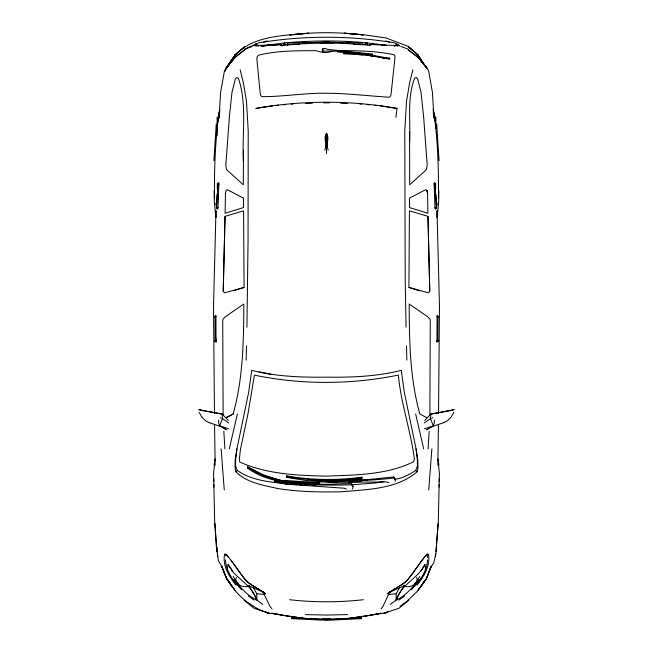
<?xml version="1.0" encoding="UTF-8"?>
<svg xmlns="http://www.w3.org/2000/svg" width="653" height="653" viewBox="0 0 653 653"><rect width="100%" height="100%" fill="white"/><g stroke="black" fill="none" stroke-linecap="round" stroke-linejoin="round"><path stroke-width="0.98" d="M243.438 161.324C241.798 133.808 247.438 104.709 238.369 78.18L236.688 77.454L235.3 79.127L231.995 92.277L229.415 116.348L225.799 165.625L226.55 169.29L227.448 170.441L243.324 184.815L243.438 150.125M409.57 131.792L409.684 184.815L425.56 170.441L426.466 169.29L427.209 165.307L423.593 116.348L421.014 92.277L417.708 79.127L416.312 77.454L414.639 78.18C406.786 98.309 410.819 120.944 409.57 141.979M435.845 128.151L435.845 117.009M439.134 484.428L438.285 522.547L435.926 551.556M436.963 341.862L438.318 340.972L437.853 340.082L437.951 317.407L438.424 316.55L437.077 315.652L436.963 341.862L438.375 340.972L437.992 340.082M408.917 287.402L409.431 210.813L427.976 216.38L429.698 290.911L428.735 292.764L428.148 292.748L408.917 287.402L419.414 290.838M429.87 415.202L430.278 320.672L429.886 319.088L428.058 317.04L409.17 303.988C409.374 340.874 409.782 378.201 419.863 414.002L426.515 417.504M436.979 217.318L437.028 210.609L439.477 306.788L438.53 413.373M438.432 424.54L437.845 465.214M365.264 53.881L365.256 54.566L363.28 54.354M246.932 327.226L248.05 241.12L248.222 130.682L246.475 101.207L243.389 82.915L240.165 69.822M438.873 190.725L438.71 201.14L437.224 217.367M439.085 487.024L439.257 478.763M216.037 341.862L215.923 315.652L214.527 316.55L215.049 317.407L215.147 340.082L214.682 340.972L216.037 341.862L214.682 340.972L215.008 340.082M223.171 291.238L223.497 278.088M223.546 276.064L225.032 216.38L243.577 210.813L244.083 287.402L233.586 290.838M246.157 360.105L246.508 345.804M225.032 216.38L223.293 290.911L224.257 292.764L224.844 292.748L244.083 287.402M388.845 482.608L386.535 481.93L328.353 482.338L317.08 481.604L317.121 480.445M317.08 481.604L317.309 479.539L324.353 479.898M437.069 341.862L437.118 340.499M216.551 207.172L216.347 208.07L217.955 208.96L218.91 182.889L217.31 183.689L217.318 189.46M216.51 208.07L217.914 184.562L217.465 183.697M217.808 199.459L217.988 195.394M390.257 604.392L396.028 600.172L396.298 593.716L399.489 587.749M438.481 198.488C438.653 171.87 438.041 145.015 434.678 118.585M216.633 205.205L217.106 194.382M439.143 481.596L439.477 473.996L438.514 464.854M218.706 419.936L218.575 422.744L219.686 425.862L228.55 428.743M438.098 523.322L435.951 553.573L433.755 562.747L430.368 568.2L426.205 579.089L420.605 587.153L416.745 591.871L407.26 601.005L400.126 606.245M436.449 207.172L436.653 208.07L435.045 208.96L434.09 182.889L435.69 183.689L435.682 189.46M428.082 448.897L429.184 431.258M424.45 428.743L433.314 425.862L430.523 418.655L430.809 414.084L450.537 410.655M213.898 160.671L216.257 123.899M431.87 448.897L428.735 489.954M318.052 481.073L305.979 480.494L286.871 477.449L286.553 475.874C311.448 480.257 336.915 480.486 361.966 477.212L361.558 478.722L342.392 480.886L326.116 481.31M286.871 477.449L286.553 475.874M361.558 478.722L361.966 477.212M437.853 204.928L438.032 203.091M247.503 467.85L247.609 466.773L263.82 475.009L281.737 480.739L319.733 482.289L319.252 483.767C294.699 483.653 268.661 483.31 247.854 468.364L247.503 467.85L252.001 470.136M247.854 468.364L247.609 466.773M319.252 483.767L319.733 482.289M219.702 112.577L219.049 118.095L220.608 92.228L224.363 71.365L226.011 68.19L235.121 57.121L226.485 68.141L235.309 54.664L244.761 46.649L235.031 55.056L226.485 68.141M218.461 184.203L218.616 182.873L217.31 183.689M389.621 58.95L367.949 55.13L343.609 53.75L343.682 53.105L356.293 53.334L368.031 54.558L389.694 58.362L389.621 58.95L382.152 58.133M343.609 53.75L343.927 52.86M236.949 448.807L235.137 460.455L235.08 467.736L235.831 471.744C246.712 482.763 263.012 485.171 277.468 488.452C298.397 491.929 319.652 492.15 340.817 491.823C366.643 489.464 396.502 489.521 417.177 471.744L417.928 467.736L417.871 460.455L416.043 448.807L404.329 392.306L401.277 370.357C376.846 376.536 351.583 377.483 326.5 377.156C301.417 377.483 276.154 376.536 251.723 370.357L248.662 392.306L236.949 448.807L235.668 459.353L235.578 466.169L237.349 470.47C251.829 480.771 270.285 481.971 287.402 483.881M274.644 481.808L274.995 479.759L274.644 481.808L285.81 484.134L344.115 488.215L346.4 489.04M395.93 117.303L397.016 108.455L394.339 107.957C349.722 100.268 303.433 100.448 258.776 107.818L255.845 108.455L272.676 105.868M389.457 58.607L389.531 58.019M214.078 464.977L215.098 458.888M427.535 559.907C426.94 571.808 419.242 581.79 411.129 589.92M435.241 556.544L435.657 553.556M227.53 568.004L228.077 564.551L232.411 570.983L228.077 564.551M214.486 464.854L213.523 473.996L213.866 481.596M218.331 118.585C214.976 145.015 214.217 171.87 214.527 198.488M219.767 110.79L217.735 121.164L219.677 111.361M419.022 579.562C412.549 587.145 406.019 595.495 396.763 599.797L397.13 597.911M324.876 150.141L325.504 147.309L325.504 136.91L326.5 133.351L327.871 136.82L327.871 140.558M233.129 414.002L226.485 417.504L233.129 414.002C243.218 378.201 243.626 340.874 243.83 303.988L224.942 317.04L223.114 319.088L222.722 320.672L223.13 415.202M229.325 448.848L237.357 414.002M218.363 114.977L219.849 109.28M395.032 481.351L395.473 479.726L393.71 476.959L366.79 479.694L352.636 479.849M403.807 585.268L405.774 586.557C410.574 587.602 416.475 584.582 417.283 579.489L416.581 577.423M202.463 410.655L222.191 414.084L222.477 418.655L219.686 425.862M325.79 135.857L326.5 133.465L327.21 135.857M412.851 69.822L409.619 82.915L406.533 101.207L404.787 130.682L405.211 280.455L406.068 327.226M225.424 555.842L225.677 555.026L226.607 555.172L228.028 556.854M352.4 488.991L353.175 486.599L351.608 483.726C339.299 483.22 326.737 485.318 314.354 483.669M236.419 577.423L235.717 579.489C236.525 584.582 242.426 587.602 247.226 586.557L249.193 585.268M422.981 582.778L420.605 587.153M368.194 54.868L372.104 55.26L372.659 54.15L327.969 49.432L325.088 48.502L322.811 48.795L322.329 51.22M372.659 54.15L372.104 55.26M396.028 600.172L396.918 597.691L403.905 585.912L388.584 592.695M433.314 425.862L434.425 422.744L434.294 419.936M396.763 599.797C400.893 584.068 418.222 578.656 424.923 564.551L425.47 568.004M380.977 608.89L382.756 606.776L389.849 591.822M426.205 579.089L431.29 566.151L426.262 579.244L418.785 588.818M328.124 150.141L327.496 147.309L327.496 136.91L326.5 133.351L325.129 136.82L325.129 140.558M394.428 479.522L401.824 477.759L410.508 473.743L415.643 470.47L417.422 466.169L417.332 459.353L416.043 448.807M414.614 584.247L415.414 582.394M436.482 208.07L435.086 184.562L435.535 183.697M226.934 67.43L224.656 71.561L227.824 65.088L235.309 54.664L235.031 55.056C253.739 35.442 283.541 35.646 308.738 33.205L289.663 34.935C314.117 31.964 338.899 31.964 363.354 34.935L344.286 33.205L363.354 34.731L385.996 37.956L408.403 46.477L417.985 55.056L426.621 68.141L417.896 57.121L427.095 68.19L428.695 71.365L432.4 92.228L433.959 118.095L433.306 112.577M451.043 417.267L453.9 412.28M416.581 581.921L419.773 576.37M424.923 564.551L420.891 570.975M417.806 590.704L425.732 579.309L423.911 581.586M363.207 44.216L366.023 44.486L367.198 42.91L386.315 45.318M417.055 585.161C423.911 576.623 430.662 565.474 428.433 554.087L427.462 553.94L426.319 554.83L422.075 560.086L407.301 580.427L404.958 582.549L387.294 593.797L394.755 588.712M424.67 420.499L430.809 414.084M427.609 429.396L428.972 428.123M450.66 417.716L447.085 420.956L443.575 422.785M394.355 46.339L396.526 44.494L397.685 44.437L399.718 45.661L397.04 46.004M235.831 471.744L237.349 470.47M395.065 45.751L397.171 43.98L394.379 42.796C349.518 35.425 303.588 35.368 258.727 42.82L244.712 49.212L252.18 46.436M408.933 600.213L398.836 608.335L383.956 613.298L385.939 612.93L388.38 611.33M244.728 49.726L235.129 57.26L244.736 49.848M398.901 600.14L404.762 595.879M435.363 208.96L436.653 208.07M424.221 422.997L430.523 418.655M214.576 316.55L215.923 315.652M257.053 46.077L253.666 45.563L255.943 43.727L258.751 46.339M396.436 587.692C410.631 581.39 416.288 565.963 426.393 555.172L427.323 555.026L427.674 557.564M395.187 45.865L397.685 44.437M388.453 611.428L385.205 612.93L373.5 614.62M431.633 418.271L432.874 417.618M426.221 429.845L432.898 426.368L443.452 422.72M215.049 317.407L215.963 316.999M434.963 207.597L436.024 207.172M263.379 42.282L267.11 40.894M451.354 410.386L454.178 409.611L431.119 414.043M217.914 184.562L218.984 184.236M332.255 51.212C326.957 53.391 321.317 52.469 316.036 50.673C296.96 50.771 277.354 50.526 258.751 55.154L257.364 56.403L256.858 57.97L257.021 60.688L260.188 93.208L260.776 95.567L261.829 96.66C283.092 96.766 304.992 92.889 326.508 93.232C347.429 93.379 368.341 95.909 389.115 97.24L390.559 96.162L391.057 94.203L394.918 58.117L394.902 55.872L393.914 54.705C374.691 50.616 354.563 50.673 334.924 50.51M381.091 613.151C345.323 621.191 307.694 621.191 271.926 613.151M370.161 615.224L372.667 614.775M369.9 615.216L381.099 613.298M384.013 481.539L375.369 482.991L351.73 484.787M367.917 615.51L356.097 617.199M287.214 44.42L282.839 44.918L284.447 42.91C311.963 40.486 339.691 40.176 367.198 42.91L367.729 44.747L366.023 44.486M260.727 46.077L284.447 42.91L285.483 44.551M350.334 617.926L354.171 617.444M361.631 477.645C336.907 481.49 311.514 481.228 286.953 476.364M365.411 615.812L368.349 615.485M261.755 46.012L265.755 45.571M267.763 45.351L271.762 44.918M273.762 44.698L275.762 44.477M363.419 599.723C338.858 602.466 314.158 602.466 289.597 599.723M347.265 479.8L349.216 479.596M353.118 479.196L355.069 479M358.962 478.6L361.893 478.298M388.821 594.475L396.298 593.716M275.631 105.476L278.562 105.223M283.435 104.798L285.385 104.627M291.238 104.113L293.189 103.941M262.694 46.037L266.644 45.734M271.575 45.359L281.435 44.608L281.786 46.183M317.268 480.69C342.866 481.865 368.725 480.763 394.118 478.053L395.473 479.726M292.83 42.755L295.882 42.559M303.008 42.11L306.061 41.923M339.495 480.42L342.392 480.298M305.31 103.501L312.371 103.239M323.48 102.831L329.536 102.831M330.5 618.848L322.517 618.848M338.474 618.587L343.462 618.424M287.344 44.682L299.392 44.363M328.353 482.338L337.372 482.134M348.4 481.881L361.436 481.579M347.714 614.612L326.508 615.044L305.302 614.612M337.617 51.987L352.416 53.195M323.61 41.465L329.406 41.465M319.75 42.763L333.267 42.763M253.666 45.563L281.435 44.608L280.39 45.588C310.395 42.461 340.719 42.241 370.724 45.465L369.165 44.437L399.718 45.661M336.279 480.959L342.392 480.886M438.424 316.55L437.077 315.652M347.616 480.249L366.855 480.388M343.853 53.513L356.228 53.693L367.949 55.13M319.358 482.689C294.797 482.885 268.775 482.069 247.96 467.287M281.721 481L300.16 481.441M353.387 44.42L362.35 44.682L362.35 43.131L326.5 42.102L287.344 43.131L287.344 45.465M309.555 618.424L314.542 618.587M322.149 50.273L322.982 51.032L340.58 51.285L372.341 54.591M340.646 103.239L347.714 103.501M306.894 482.894L311.791 483.073M291.32 482.249L295.189 482.42M297.27 484.599L291.311 484.24M302.274 484.828L306.273 485.016M285.81 484.134L296.886 484.697M299.907 484.853L305.955 485.163M312.999 485.522L315.015 485.628M343.682 53.105L346.58 53.277M353.175 486.599L351.877 484.836C326.32 485.301 300.127 485.587 274.848 480.91M346.955 41.923L350.016 42.11M357.134 42.559L360.187 42.755M293.05 482.24L295.074 482.379M303.196 482.918L311.31 483.465M314.011 480.281L316.019 480.445M356.154 54.346L363.027 54.942M359.827 103.941L361.795 104.121M366.725 104.562L369.68 104.831M374.61 105.272L376.585 105.451M313.024 480.298L316.044 480.592M253.511 587.749L256.702 593.716L264.179 594.475L270.244 606.776L272.032 608.89M356.367 53.619L358.342 53.832M365.247 43.163L367.255 43.384M371.271 43.824L373.279 44.045M376.291 44.371L379.303 44.698M381.311 44.918L385.327 45.351M284.667 615.485L287.606 615.812M296.927 617.199L285.1 615.51M298.845 617.444L302.682 617.926M367.051 54.109L368.847 54.346M286.479 476.951L288.43 477.221M291.352 477.621L293.303 477.89M367.933 55.366L379.434 56.982M384.103 57.554L385.964 57.823M387.825 58.093L389.694 58.362M380.511 105.868L397.016 108.455M279.517 614.62L267.812 612.93L264.563 611.428M221.881 414.043L198.822 409.611L201.646 410.386M271.917 613.298L283.116 615.216M368.023 54.803L369.925 55.146M280.349 614.775L282.855 615.224M259.192 371.884L270.913 374.291M370.79 55.987L372.692 56.395M263.714 475.874L281.737 480.739M434.016 184.236L435.086 184.562M270.301 478.298L281.614 482.077M385.907 40.894L389.637 42.282M400.844 46.436L408.313 49.212M216.976 207.172L218.037 207.597M209.548 422.72L220.102 426.368L226.779 429.845M264.416 592.695L249.095 585.912L256.082 597.691L256.972 600.172L262.743 604.392M437.037 316.999L437.951 317.407M262.93 611.11C243.675 603.021 227.807 586.214 221.71 566.151L226.803 579.089L232.411 587.153M256.507 472.429L258.302 473.343M255.87 597.911L256.237 599.797C246.981 595.495 240.451 587.145 233.978 579.562M209.425 422.785L205.915 420.956L202.34 417.716M220.126 417.618L221.367 418.271M258.245 588.712L265.706 593.797L248.042 582.549L245.708 580.427L230.933 560.086L226.681 554.83L225.538 553.94L224.575 554.087C222.346 565.474 229.097 576.623 235.953 585.161M256.564 587.692C244.426 582.664 239.006 570.216 231.072 560.69M435.69 183.689L434.384 182.873L434.539 184.203M264.645 611.33L267.077 612.93L269.06 613.298L254.18 608.335L244.083 600.213M216.347 208.07L217.637 208.96M222.477 418.655L228.779 422.997M248.238 595.879L254.099 600.14M408.28 49.848L417.887 57.26L408.288 49.726M415.643 470.47L417.177 471.744M417.716 54.664L408.264 46.649L417.985 55.056L417.716 54.664L426.172 67.43M224.028 428.123L225.391 429.396M222.191 414.084L228.33 420.499M214.894 523.322L216.225 545.386L218.347 560.576L222.632 568.2L226.746 579.244L234.231 588.818M232.109 570.975C240.28 580.623 252.735 586.729 256.237 599.797M241.871 589.92C233.758 581.79 226.06 571.808 225.465 559.907M426.956 68.034L417.896 57.121M426.882 190.382L425.691 189.68L409.553 198.137L409.455 207.564L427.886 213.253L427.56 193.37L426.882 190.382L427.56 193.37M227.881 580.068L229.097 581.586M227.277 579.309L235.211 590.704M231.497 585.823L230.044 582.778M233.227 576.37L236.419 581.921M199.1 412.28L201.957 417.267M237.586 582.394L238.386 584.247M263.151 591.822L264.179 594.475M393.71 476.959L394.118 478.053M437.902 458.888L438.922 464.977M433.151 109.28L434.637 114.977L435.273 121.164L433.323 111.361M351.608 483.726L351.877 484.836M415.643 414.002L423.675 448.848M433.241 110.79L435.273 121.164M322.982 51.032L323.162 51.987M215.776 217.367L214.298 201.14L214.135 190.725M217.074 551.556L214.715 522.547L213.866 484.428M217.351 553.556L217.759 556.544M322.811 48.795L322.917 49.75M214.976 203.091L215.155 204.928M224.265 489.954L221.13 448.897M436.694 123.899L439.053 160.671M223.816 431.258L224.918 448.897M435.894 194.382L436.367 205.205M256.702 593.716L256.972 600.172M215.931 341.862L215.874 338.54M427.976 216.38L429.454 276.064M429.503 278.088L429.829 291.238M406.493 345.804L406.843 360.105M215.155 465.214L214.568 424.54M213.743 478.763L213.915 487.024M214.47 413.373L213.523 306.788L215.98 210.609L216.021 217.318M326.5 133.351L326.5 153.643M218.404 115.703L218.404 121.287M217.106 117.009L217.106 135.759M217.106 547.851L217.106 551.777M225.448 193.37L225.122 213.253L243.553 207.564L243.455 198.137L227.317 189.68L226.126 190.382L225.448 193.37M240.459 449.346L239.284 459.647L239.79 462.063C266.832 474.184 297.327 475.531 326.492 476.11C355.575 475 386.511 474.984 413.227 461.924L414.484 459.622C410.876 431.16 400.966 403.766 398.371 375.083C350.996 384.674 301.768 384.992 254.417 375.124L247.895 414.263L240.459 449.346M235.129 57.178L226.011 68.19L235.129 57.178M361.533 617.852L326.5 619.558L291.467 617.852L291.467 618.644L326.5 620.35L361.533 618.644L361.533 617.852"/></g></svg>
